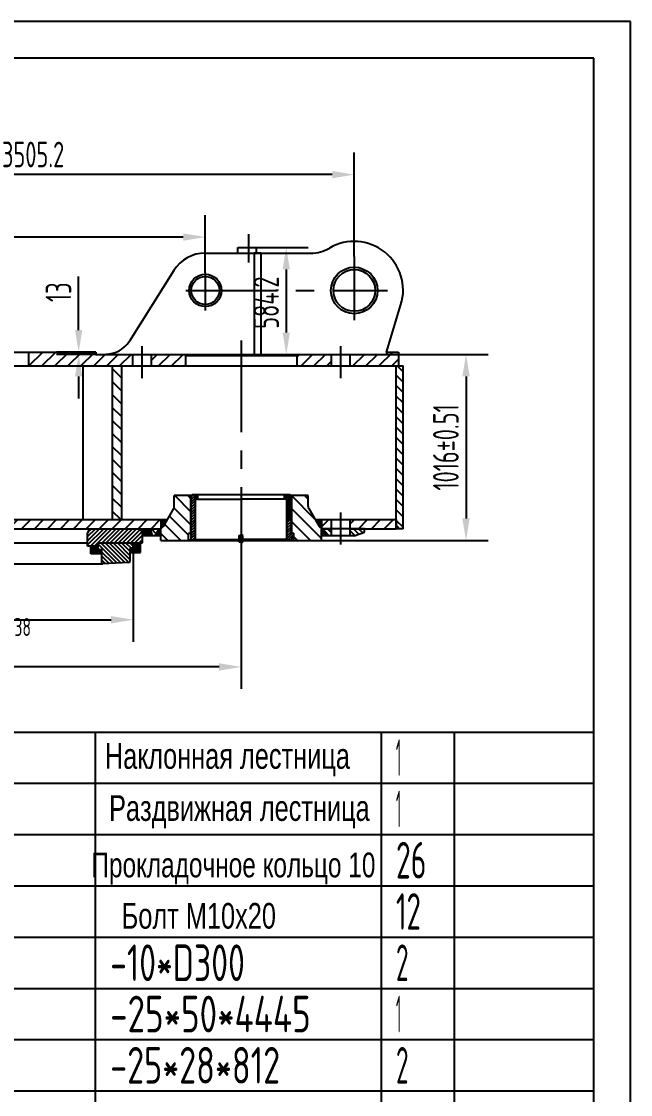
# Model space of a CAD drawing. Header units: millimetres. Extents: x 0 to 16800, y 0 to 11880.
# Drawn here: x 13476 to 16800, y 6020 to 11880 of the extents above; entities that cross this region are included whole.
import ezdxf
from ezdxf.enums import TextEntityAlignment as Align

# ---------------------------------------------------------------- set-up
doc = ezdxf.new("R2010")
doc.units = ezdxf.units.MM
doc.header["$LTSCALE"] = 400
doc.linetypes.add('F', pattern=[0.75, 0.5, -0.25])
doc.linetypes.add('G', pattern=[2, 1.25, -0.25, 0.25, -0.25])
for name, color, linetype in [('01', 7, 'Continuous'), ('02', 1, 'Continuous'), ('04', 2, 'F'), ('05', 142, 'G'), ('08', 1, 'Continuous'), ('11', 3, 'Continuous')]:
    doc.layers.add(name, color=color, linetype=linetype)
doc.styles.get("Standard").update_dxf_attribs({"font": 'isocp', "width": 0.707, "bigfont": 'intecad.shx'})
doc.dimstyles.new('INTE', dxfattribs={"dimscale": 40, "dimtxt": 3.5, "dimasz": 3, "dimexe": 3, "dimexo": 0, "dimgap": 1, "dimtad": 1, "dimdec": 1, "dimdsep": 46, "dimtxsty": 'Standard', "dimcen": 0, "dimclrd": 1, "dimclre": 1, "dimclrt": 3, "dimaunit": 1, "dimadec": 0, "dimazin": 0, "dimtfac": 1, "dimtmove": 0, "dimatfit": 0, "dimfxl": 1, "dimarcsym": 0})
pattern_1 = [(45, (4509.79, 3325.413), (-35.35534, 35.35534), [])]
pattern_2 = [(120, (20367.106, 2845.016), (8.248892, 4.7625), [])]

# ---------------------------------------------------------------- blocks, each defined once
blk = doc.blocks.new('*D9')
at = {"layer": '08', "color": 1, "lineweight": -2}
for p, q in [((14674.9, 8974.8), (14674.9, 8235.3)), ((11786.9, 8577.2), (11786.9, 8235.3)), ((14554.9, 8355.3), (11906.9, 8355.3))]:
    blk.add_line(p, q, dxfattribs=at)
at = {"layer": '08', "color": 1}
for points in [[(11906.9, 8375.3), (11906.9, 8335.3), (11786.9, 8355.3)], [(14554.9, 8375.3), (14554.9, 8335.3), (14674.9, 8355.3)]]:
    blk.add_solid(points, dxfattribs=at)
at = {"layer": 'Defpoints', "color": 0}
for p in [(14674.9, 8974.8), (11786.9, 8577.2), (11786.9, 8355.3)]:
    blk.add_point(p, dxfattribs=at)
at = {"layer": '08', "color": 3, "insert": (13230.9, 8504.4), "char_height": 140, "attachment_point": 5}
blk.add_mtext('2888.18{\\C3;\\H0.7x;\\S+0.38^  0;}', dxfattribs=at)
blk = doc.blocks.new('*D10')
at = {"layer": '08', "color": 1, "lineweight": -2}
for p, q in [((13788, 10194.9), (13788, 10488.1)), ((13881.2, 10074.9), (13668, 10074.9)), ((13881.2, 10061.9), (13668, 10061.9)), ((13788, 10061.9), (13788, 10074.9)), ((13788, 9941.9), (13788, 9821.9))]:
    blk.add_line(p, q, dxfattribs=at)
at = {"layer": '08', "color": 1}
for points in [[(13768, 10194.9), (13808, 10194.9), (13788, 10074.9)], [(13768, 9941.9), (13808, 9941.9), (13788, 10061.9)]]:
    blk.add_solid(points, dxfattribs=at)
at = {"layer": 'Defpoints', "color": 0}
for p in [(13788, 10074.9), (13881.2, 10074.9), (13881.2, 10061.9)]:
    blk.add_point(p, dxfattribs=at)
at = {"layer": '08', "color": 3, "insert": (13678, 10401.5), "char_height": 140, "attachment_point": 5, "rotation": 90}
blk.add_mtext('13', dxfattribs=at)
blk = doc.blocks.new('*D11')
at = {"layer": '08', "color": 1, "lineweight": -2}
for p, q in [((11786.9, 10506.9), (11786.9, 10822.6)), ((14479.3, 10506.9), (14479.3, 10822.6)), ((14359.3, 10702.6), (11906.9, 10702.6))]:
    blk.add_line(p, q, dxfattribs=at)
at = {"layer": '08', "color": 1}
for points in [[(11906.9, 10722.6), (11906.9, 10682.6), (11786.9, 10702.6)], [(14359.3, 10722.6), (14359.3, 10682.6), (14479.3, 10702.6)]]:
    blk.add_solid(points, dxfattribs=at)
at = {"layer": 'Defpoints', "color": 0}
for p in [(11786.9, 10702.6), (11786.9, 10506.9), (14479.3, 10506.9)]:
    blk.add_point(p, dxfattribs=at)
at = {"layer": '08', "color": 3, "insert": (13133.1, 10812.7), "char_height": 140, "attachment_point": 5}
blk.add_mtext('2692.4', dxfattribs=at)
blk = doc.blocks.new('*D12')
at = {"layer": '08', "color": 1, "lineweight": -2}
for p, q in [((11786.9, 10927.9), (11786.9, 11163.6)), ((15292.1, 10595.7), (15292.1, 11163.6)), ((15172.1, 11043.6), (11906.9, 11043.6))]:
    blk.add_line(p, q, dxfattribs=at)
at = {"layer": '08', "color": 1}
for points in [[(11906.9, 11063.6), (11906.9, 11023.6), (11786.9, 11043.6)], [(15172.1, 11063.6), (15172.1, 11023.6), (15292.1, 11043.6)]]:
    blk.add_solid(points, dxfattribs=at)
at = {"layer": 'Defpoints', "color": 0}
for p in [(11786.9, 11043.6), (11786.9, 10927.9), (15292.1, 10595.7)]:
    blk.add_point(p, dxfattribs=at)
at = {"layer": '08', "color": 3, "insert": (13539.5, 11153.6), "char_height": 140, "attachment_point": 5}
blk.add_mtext('3505.2', dxfattribs=at)
blk = doc.blocks.new('*D13')
at = {"layer": '08', "color": 1, "lineweight": -2}
for p, q in [((15468.7, 10061.9), (16022.3, 10061.9)), ((15902.3, 9941.9), (15902.3, 9165.9)), ((15112.7, 9045.9), (16022.3, 9045.9))]:
    blk.add_line(p, q, dxfattribs=at)
at = {"layer": '08', "color": 1}
for points in [[(15882.3, 9941.9), (15922.3, 9941.9), (15902.3, 10061.9)], [(15882.3, 9165.9), (15922.3, 9165.9), (15902.3, 9045.9)]]:
    blk.add_solid(points, dxfattribs=at)
at = {"layer": 'Defpoints', "color": 0}
for p in [(15468.7, 10061.9), (15112.7, 9045.9), (15902.3, 9045.9)]:
    blk.add_point(p, dxfattribs=at)
at = {"layer": '08', "color": 3, "insert": (15792.3, 9553.9), "char_height": 140, "attachment_point": 5, "rotation": 90}
blk.add_mtext('1016{\\C3;%%p0.51}', dxfattribs=at)
blk = doc.blocks.new('*D14')
at = {"layer": '08', "color": 1, "lineweight": -2}
for p, q in [((14758.9, 10645.6), (15041.1, 10645.6)), ((14921.1, 10525.6), (14921.1, 10181.4)), ((14897.4, 10061.4), (15041.1, 10061.4))]:
    blk.add_line(p, q, dxfattribs=at)
at = {"layer": '08', "color": 1}
for points in [[(14901.1, 10525.6), (14941.1, 10525.6), (14921.1, 10645.6)], [(14901.1, 10181.4), (14941.1, 10181.4), (14921.1, 10061.4)]]:
    blk.add_solid(points, dxfattribs=at)
at = {"layer": 'Defpoints', "color": 0}
for p in [(14758.9, 10645.6), (14897.4, 10061.4), (14921.1, 10061.4)]:
    blk.add_point(p, dxfattribs=at)
at = {"layer": '08', "color": 3, "insert": (14811.1, 10344.4), "char_height": 140, "attachment_point": 5, "rotation": 90}
blk.add_mtext('584.2', dxfattribs=at)
blk = doc.blocks.new('*D15')
at = {"layer": '08', "color": 1, "lineweight": -2}
for p, q in [((9488.9, 9005.9), (9488.9, 8493)), ((14084.9, 9017.1), (14084.9, 8493)), ((9608.9, 8613), (13964.9, 8613))]:
    blk.add_line(p, q, dxfattribs=at)
at = {"layer": '08', "color": 1}
for points in [[(9608.9, 8633), (9608.9, 8593), (9488.9, 8613)], [(13964.9, 8633), (13964.9, 8593), (14084.9, 8613)]]:
    blk.add_solid(points, dxfattribs=at)
at = {"layer": 'Defpoints', "color": 0}
for p in [(9488.9, 9005.9), (14084.9, 9017.1), (14084.9, 8613)]:
    blk.add_point(p, dxfattribs=at)
at = {"layer": '08', "color": 3, "insert": (11821.9, 8723), "char_height": 140, "attachment_point": 5}
blk.add_mtext('%%c4596', dxfattribs=at)
blk = doc.blocks.new('*U177')
at = {"layer": '01'}
for points in [[(415, 292), (25, 292)], [(415, 5), (415, 292)]]:
    blk.add_lwpolyline(points, dxfattribs=at)
at = {"layer": '02'}
for points in [[(420, 297), (0, 297)], [(420, 0), (420, 297)]]:
    blk.add_lwpolyline(points, dxfattribs=at)
blk = doc.blocks.new('*U192')
at = {"layer": '01'}
for p, q in [((0, -280), (0, 0)), ((4800, -280), (4800, 0))]:
    blk.add_line(p, q, dxfattribs=at)
at = {"layer": '02'}
for p, q in [((0, 0), (400, 0)), ((400, -280), (400, 0)), ((400, 0), (2080, 0)), ((2080, -280), (2080, 0)), ((2080, 0), (3640, 0)), ((3640, -280), (3640, 0)), ((3640, 0), (4040, 0)), ((4040, -280), (4040, 0)), ((4040, 0), (4800, 0))]:
    blk.add_line(p, q, dxfattribs=at)
blk = doc.blocks.new('*U193')
at = {"layer": '01'}
for p, q in [((0, -280), (0, 0)), ((4800, -280), (4800, 0))]:
    blk.add_line(p, q, dxfattribs=at)
at = {"layer": '02'}
for p, q in [((0, 0), (400, 0)), ((400, -280), (400, 0)), ((400, 0), (2080, 0)), ((2080, -280), (2080, 0)), ((2080, 0), (3640, 0)), ((3640, -280), (3640, 0)), ((3640, 0), (4040, 0)), ((4040, -280), (4040, 0)), ((4040, 0), (4800, 0))]:
    blk.add_line(p, q, dxfattribs=at)
blk = doc.blocks.new('*U194')
at = {"layer": '01'}
for p, q in [((0, -280), (0, 0)), ((4800, -280), (4800, 0))]:
    blk.add_line(p, q, dxfattribs=at)
at = {"layer": '02'}
for p, q in [((0, 0), (400, 0)), ((400, -280), (400, 0)), ((400, 0), (2080, 0)), ((2080, -280), (2080, 0)), ((2080, 0), (3640, 0)), ((3640, -280), (3640, 0)), ((3640, 0), (4040, 0)), ((4040, -280), (4040, 0)), ((4040, 0), (4800, 0))]:
    blk.add_line(p, q, dxfattribs=at)
blk = doc.blocks.new('*U195')
at = {"layer": '01'}
for p, q in [((0, -280), (0, 0)), ((4800, -280), (4800, 0))]:
    blk.add_line(p, q, dxfattribs=at)
at = {"layer": '02'}
for p, q in [((0, 0), (400, 0)), ((400, -280), (400, 0)), ((400, 0), (2080, 0)), ((2080, -280), (2080, 0)), ((2080, 0), (3640, 0)), ((3640, -280), (3640, 0)), ((3640, 0), (4040, 0)), ((4040, -280), (4040, 0)), ((4040, 0), (4800, 0))]:
    blk.add_line(p, q, dxfattribs=at)
blk = doc.blocks.new('*U196')
at = {"layer": '01'}
for p, q in [((0, -280), (0, 0)), ((4800, -280), (4800, 0))]:
    blk.add_line(p, q, dxfattribs=at)
at = {"layer": '02'}
for p, q in [((0, 0), (400, 0)), ((400, -280), (400, 0)), ((400, 0), (2080, 0)), ((2080, -280), (2080, 0)), ((2080, 0), (3640, 0)), ((3640, -280), (3640, 0)), ((3640, 0), (4040, 0)), ((4040, -280), (4040, 0)), ((4040, 0), (4800, 0))]:
    blk.add_line(p, q, dxfattribs=at)
blk = doc.blocks.new('*U197')
at = {"layer": '01'}
for p, q in [((0, -280), (0, 0)), ((4800, -280), (4800, 0))]:
    blk.add_line(p, q, dxfattribs=at)
at = {"layer": '02'}
for p, q in [((0, 0), (400, 0)), ((400, -280), (400, 0)), ((400, 0), (2080, 0)), ((2080, -280), (2080, 0)), ((2080, 0), (3640, 0)), ((3640, -280), (3640, 0)), ((3640, 0), (4040, 0)), ((4040, -280), (4040, 0)), ((4040, 0), (4800, 0))]:
    blk.add_line(p, q, dxfattribs=at)
blk = doc.blocks.new('*U198')
at = {"layer": '01'}
for p, q in [((0, -280), (0, 0)), ((4800, -280), (4800, 0))]:
    blk.add_line(p, q, dxfattribs=at)
at = {"layer": '02'}
for p, q in [((0, 0), (400, 0)), ((400, -280), (400, 0)), ((400, 0), (2080, 0)), ((2080, -280), (2080, 0)), ((2080, 0), (3640, 0)), ((3640, -280), (3640, 0)), ((3640, 0), (4040, 0)), ((4040, -280), (4040, 0)), ((4040, 0), (4800, 0))]:
    blk.add_line(p, q, dxfattribs=at)
blk = doc.blocks.new('*U199')
at = {"layer": '01'}
for p, q in [((0, -280), (0, 0)), ((0, 0), (400, 0)), ((400, 0), (2080, 0)), ((2080, 0), (3640, 0)), ((3640, 0), (4040, 0)), ((4040, 0), (4800, 0)), ((4800, -280), (4800, 0))]:
    blk.add_line(p, q, dxfattribs=at)
at = {"layer": '02'}
for p, q in [((400, -280), (400, 0)), ((2080, -280), (2080, 0)), ((3640, -280), (3640, 0)), ((4040, -280), (4040, 0))]:
    blk.add_line(p, q, dxfattribs=at)

msp = doc.modelspace()

# ---------------------------------------------------------------- hatches: boundary and pattern name
at = {"layer": '02', "linetype": 'Continuous'}
h = msp.add_hatch(dxfattribs=at)
h.set_pattern_fill('_USER', color=1, scale=50, angle=45, style=0, pattern_type=0)
h.set_pattern_definition(pattern_1)
h.paths.add_polyline_path([(8305.34, 9998.91), (8305.34, 10061.91), (8105.19, 10061.91), (8105.19, 10074.91), (7900.94, 10074.91), (7900.94, 9998.91)])
h.paths.add_polyline_path([(8406.94, 10061.91), (8406.94, 9998.91), (8594.44, 9998.91), (8594.44, 10055.91), (8588.44, 10061.91)])
h.paths.add_polyline_path([(9209.44, 10061.91), (9203.44, 10055.91), (9203.44, 9998.91), (9390.94, 9998.91), (9390.94, 10061.91)])
h.paths.add_polyline_path([(9492.54, 10061.91), (9492.54, 9998.91), (9855.94, 9998.91), (9855.94, 10074.91), (9692.69, 10074.91), (9692.69, 10061.91)])
h.paths.add_polyline_path([(11015.42, 9998.91, -0.0210096), (11059.8, 10061.91), (10923.44, 10061.91), (10923.44, 10074.91), (10465.94, 10074.91), (10465.94, 9998.91)])
h.paths.add_polyline_path([(11228.19, 9998.91), (11228.19, 10061.91), (11059.8, 10061.91, 0.0210096), (11015.42, 9998.91)])
h.paths.add_polyline_path([(12903.94, 9998.91), (12903.94, 10074.91), (12650.44, 10074.91), (12650.44, 10061.91), (12514.08, 10061.91, -0.0210096), (12558.45, 9998.91)])
h.paths.add_polyline_path([(12558.45, 9998.91, 0.0210096), (12514.08, 10061.91), (12345.69, 10061.91), (12345.69, 9998.91)])
h.paths.add_polyline_path([(14081.34, 9998.91), (14081.34, 10061.91), (13881.19, 10061.91), (13881.19, 10074.91), (13513.94, 10074.91), (13513.94, 9998.91)])
h.paths.add_polyline_path([(14370.44, 9998.91), (14370.44, 10055.91), (14364.44, 10061.91), (14182.94, 10061.91), (14182.94, 9998.91)])
h.paths.add_polyline_path([(15166.94, 9998.91), (15166.94, 10061.91), (14985.44, 10061.91), (14979.44, 10055.91), (14979.44, 9998.91)])
h.paths.add_polyline_path([(15533.94, 9998.91), (15533.94, 10074.91), (15468.69, 10074.91), (15468.69, 10061.91), (15268.54, 10061.91), (15268.54, 9998.91)])
h = msp.add_hatch(dxfattribs=at)
h.set_pattern_fill('_USER', color=1, scale=50, angle=315, style=0, pattern_type=0)
h.set_pattern_definition([(315, (4525.746, 6631.09), (35.35534, 35.35534), [])])
h.paths.add_polyline_path([(13971.44, 9159.91), (14021.44, 9159.91), (14021.44, 9998.91), (13971.44, 9998.91)])
h = msp.add_hatch(dxfattribs=at)
h.set_pattern_fill('_USER', color=1, scale=40, angle=315, style=0, pattern_type=0)
h.set_pattern_definition([(315, (4525.746, 6631.09), (28.28427, 28.28427), [])])
h.paths.add_polyline_path([(15520.94, 9128.91), (15539.94, 9109.91), (15558.94, 9109.91), (15558.94, 9998.91), (15520.94, 9998.91)])
h = msp.add_hatch(dxfattribs=at)
h.set_pattern_fill('_USER', color=1, scale=50, angle=315, style=0, pattern_type=0)
h.set_pattern_definition([(315, (4509.79, 3325.413), (35.35534, 35.35534), [])])
h.paths.add_polyline_path([(14400.94, 9290.91), (14309.81, 9290.91), (14309.81, 9233.11, -0.1316525), (14306.46, 9220.61), (14250.06, 9122.91, -0.2679492), (14238.8, 9116.41), (14236.94, 9116.41), (14236.94, 9109.91), (14237.19, 9109.91), (14237.19, 9045.91), (14384.24, 9045.91), (14387.24, 9048.91), (14387.24, 9083.91), (14399.33, 9083.91), (14400.94, 9089.91)])
h.paths.add_polyline_path([(14948.94, 9089.91), (14950.55, 9083.91), (14962.63, 9083.91), (14962.63, 9048.91), (14965.63, 9045.91), (15112.69, 9045.91), (15112.69, 9109.91), (15112.94, 9109.91), (15112.94, 9116.41), (15111.08, 9116.41, -0.2679492), (15099.82, 9122.91), (15043.41, 9220.61, -0.1316525), (15040.06, 9233.11), (15040.06, 9290.91), (14948.94, 9290.91)])
h = msp.add_hatch(dxfattribs=at)
h.set_pattern_fill('_USER', color=1, scale=10, angle=135, style=0, pattern_type=0)
h.set_pattern_definition([(45, (14324.04, 7960.781), (7.07107, -7.07107), [])])
h.paths.add_polyline_path([(14924.94, 9170.41), (14932.44, 9170.41), (14932.44, 9160.91), (14936.69, 9158.28), (14940.94, 9160.91), (14940.94, 9163.91), (14948.94, 9163.91), (14948.94, 9083.91), (14959.94, 9083.91), (14961.44, 9082.41), (14961.44, 9045.91), (14926.28, 9045.91), (14924.94, 9050.91)])
h.paths.add_polyline_path([(14940.94, 9270.91), (14942.19, 9270.91), (14942.19, 9295.91), (14942.94, 9295.91), (14948.94, 9289.91), (14948.94, 9176.91), (14940.94, 9176.91)])
h.paths.add_polyline_path([(14924.94, 9267.91, 0.4142136), (14921.94, 9270.91), (14910.94, 9270.91), (14910.94, 9295.91), (14931.19, 9295.91), (14931.19, 9270.91), (14932.44, 9270.91), (14932.44, 9170.41), (14924.94, 9170.41)])
h.paths.add_polyline_path([(14424.94, 9267.91), (14424.94, 9050.91), (14423.6, 9045.91), (14400.94, 9045.91), (14400.94, 9289.91), (14406.94, 9295.91), (14438.94, 9295.91), (14438.94, 9270.91), (14427.94, 9270.91, 0.4142136)])
h = msp.add_hatch(dxfattribs=at)
h.set_pattern_fill('_USER', color=1, scale=50, angle=45, style=0, pattern_type=0)
h.set_pattern_definition(pattern_1)
h.paths.add_polyline_path([(6655.94, 9159.91), (6655.94, 9141.91), (6655.94, 9109.91), (7010.94, 9109.91), (7010.94, 9159.91)])
h.paths.add_polyline_path([(7620.94, 9159.91), (7620.94, 9109.91), (8177.14, 9109.91, -0.0170576), (8155.55, 9159.91)])
h.paths.add_polyline_path([(8155.55, 9159.91, 0.0170576), (8177.14, 9109.91), (8305.34, 9109.91), (8305.34, 9159.91)])
h.paths.add_polyline_path([(8406.94, 9159.91), (8406.94, 9109.91), (8460.94, 9109.91), (8460.94, 9159.91)])
h.paths.add_polyline_path([(9336.94, 9159.91), (9336.94, 9109.91), (9620.74, 9109.91, 0.0170576), (9642.33, 9159.91)])
h.paths.add_polyline_path([(9642.33, 9159.91, -0.0170576), (9620.74, 9109.91), (10957.86, 9109.91, -0.0148773), (10935.98, 9159.91)])
h.paths.add_polyline_path([(11048.69, 9109.91), (11048.69, 9159.91), (10935.98, 9159.91, 0.0148773), (10957.86, 9109.91)])
h.paths.add_polyline_path([(12525.19, 9159.91), (12525.19, 9109.91), (12616.02, 9109.91, 0.0148773), (12637.9, 9159.91)])
h.paths.add_polyline_path([(12637.9, 9159.91, -0.0148773), (12616.02, 9109.91), (14236.94, 9109.91), (14236.94, 9159.91)])
h.paths.add_polyline_path([(15112.94, 9109.91), (15166.94, 9109.91), (15166.94, 9159.91), (15112.94, 9159.91)])
h.paths.add_polyline_path([(15520.94, 9109.91), (15520.94, 9159.91), (15268.54, 9159.91), (15268.54, 9109.91)])
h = msp.add_hatch(dxfattribs=at)
h.set_pattern_fill('_USER', color=1, scale=5, angle=45, style=0, double=1, pattern_type=0)
h.set_pattern_definition([(135, (19048.1315, 6631.09), (3.535534, 3.535534), []), (45, (19048.1315, 6631.09), (3.535534, -3.535534), [])])
h.paths.add_polyline_path([(14236.94, 9159.91), (14271.42, 9159.91), (14250.06, 9122.91, -0.2679492), (14238.8, 9116.41), (14236.94, 9116.41)])
h.paths.add_polyline_path([(15112.94, 9116.41), (15111.08, 9116.41, -0.2679492), (15099.82, 9122.91), (15078.46, 9159.91), (15112.94, 9159.91)])
h = msp.add_hatch(dxfattribs=at)
h.set_pattern_fill('LINE', color=1, scale=5, angle=135, style=0)
h.set_pattern_definition([(45, (20367.106, 2845.016), (11.22532, -11.22532), [])])
h.paths.add_polyline_path([(13895.19, 9033.21), (13895.19, 9015.21), (13836.94, 9015.21), (13836.94, 9087.91), (13849.94, 9109.91), (14123.44, 9109.91), (14136.44, 9087.91), (14136.44, 9033.21)])
h = msp.add_hatch(dxfattribs=at)
h.set_pattern_fill('_USER', color=1, scale=5, angle=315, style=0, double=1, pattern_type=0)
h.set_pattern_definition([(225, (19048.1315, 2474.527), (-3.535534, 3.535534), []), (135, (19048.1315, 2474.527), (3.535534, 3.535534), [])])
h.paths.add_polyline_path([(14136.44, 9071.91), (14136.44, 9087.91), (14123.44, 9109.91), (14180.94, 9109.91), (14191.12, 9071.91)])
h = msp.add_hatch(dxfattribs=at)
h.set_pattern_fill('_USER', color=1, scale=20, angle=45, style=0, pattern_type=0)
h.set_pattern_definition([(135, (19064.086, 3325.413), (14.142136, 14.142136), [])])
h.paths.add_polyline_path([(15347.94, 9109.91), (15347.94, 9090.91), (15290.94, 9071.91), (15268.54, 9071.91), (15268.54, 9109.91)])
h.paths.add_polyline_path([(15166.94, 9109.91), (15166.94, 9071.91), (15144.38, 9071.91), (15122.44, 9109.91)])
h.paths.add_polyline_path([(14180.94, 9109.91), (14227.44, 9109.91), (14205.5, 9071.91), (14191.12, 9071.91)])
h = msp.add_hatch(dxfattribs=at)
h.set_pattern_fill('_USER', color=1, scale=5, angle=315, style=0, double=1, pattern_type=0)
h.set_pattern_definition([(225, (19048.1315, 6631.09), (-3.535534, 3.535534), []), (135, (19048.1315, 6631.09), (3.535534, 3.535534), [])])
h.paths.add_polyline_path([(15144.38, 9071.91), (15112.69, 9071.91), (15112.69, 9109.91), (15122.44, 9109.91)])
h.paths.add_polyline_path([(14227.44, 9109.91), (14237.19, 9109.91), (14237.19, 9071.91), (14205.5, 9071.91)])
h = msp.add_hatch(dxfattribs=at)
h.set_pattern_fill('_USER', color=1, scale=5, angle=315, style=0, double=1, pattern_type=0)
h.set_pattern_definition([(315, (4509.792, 3325.413), (3.535534, 3.535534), []), (45, (4509.792, 3325.413), (-3.535534, 3.535534), [])])
h.paths.add_polyline_path([(15520.94, 9109.91), (15539.94, 9109.91), (15520.94, 9128.91)])
h = msp.add_hatch(dxfattribs=at)
h.set_pattern_fill('LINE', color=1, scale=5, angle=45, style=0)
h.set_pattern_definition([(135, (20367.106, 2845.016), (11.22532, 11.22532), [])])
h.paths.add_polyline_path([(14060.5, 8926.33, 0.397722), (14069.94, 8936.31), (14069.94, 9002.21, -0.4142136), (14072.94, 9005.21), (14084.94, 9005.21), (14084.94, 9033.21), (13895.19, 9033.21), (13895.19, 8995.21), (13913.19, 8995.21, -0.4142136), (13915.19, 8993.21), (13915.19, 8923.38, 0.4308997), (13920.47, 8918.39)])
h = msp.add_hatch(dxfattribs=at)
h.set_pattern_fill('LINE', color=1, scale=3, angle=60, style=0)
h.set_pattern_definition(pattern_2)
h.paths.add_polyline_path([(14124.94, 8980.21), (14124.94, 9033.21), (14084.94, 9033.21), (14084.94, 9005.21), (14073.94, 9005.21), (14070.94, 9002.21), (14070.94, 8980.21)])
h = msp.add_hatch(dxfattribs=at)
h.set_pattern_fill('LINE', color=1, scale=3, angle=60, style=0)
h.set_pattern_definition(pattern_2)
h.paths.add_polyline_path([(13855.19, 8973.21), (13855.19, 9015.21), (13895.19, 9015.21), (13895.19, 8995.21), (13910.24, 8995.21), (13911.19, 8995.21), (13914.19, 8992.21), (13914.19, 8973.21)])

# ---------------------------------------------------------------- linework, layer by layer
for p, q in [((14400.94, 9289.91), (14406.94, 9295.91)), ((14400.94, 9289.91), (14400.94, 9045.91)), ((14942.94, 9295.91), (14406.94, 9295.91)), ((14910.94, 9270.91), (14910.94, 9295.91)), ((14931.19, 9295.91), (14931.19, 9270.91)), ((14942.19, 9270.91), (14931.19, 9270.91)), ((14932.44, 9160.91), (14932.44, 9270.91)), ((14940.94, 9160.91), (14940.94, 9270.91)), ((14942.19, 9295.91), (14942.19, 9270.91)), ((14942.94, 9295.91), (14948.94, 9289.91)), ((14940.94, 9160.91), (14932.44, 9160.91)), ((14936.69, 9158.28), (14932.44, 9160.91)), ((14936.69, 9158.28), (14940.94, 9160.91)), ((14948.94, 9176.91), (14940.94, 9176.91)), ((14948.94, 9163.91), (14940.94, 9163.91)), ((14961.43, 9083.91), (14948.94, 9083.91)), ((14961.44, 9045.91), (14400.94, 9045.91)), ((14924.94, 9050.91), (14674.94, 9050.91)), ((14926.28, 9045.91), (14924.94, 9050.91)), ((13895.19, 9015.21), (13836.94, 9015.21)), ((14070.94, 8980.21), (14124.94, 8980.21))]:
    msp.add_line(p, q)
at = {"layer": '01'}
for p, q in [((14478.94, 10614.91), (15055.16, 10614.91)), ((14656.94, 10614.91), (14656.94, 10645.61)), ((14656.94, 10645.61), (14758.94, 10645.61)), ((14745.94, 10614.91), (14745.94, 10061.41)), ((14783.94, 10614.91), (14745.94, 10614.91)), ((14758.94, 10614.91), (14758.94, 10645.61)), ((14783.94, 10061.41), (14783.94, 10614.91)), ((15468.17, 10074.91), (15547.29, 10333.9)), ((13881.19, 10074.91), (13881.19, 10061.91)), ((13881.19, 10061.91), (15468.69, 10061.91)), ((13935.94, 10062.91), (13935.94, 10061.41)), ((14081.34, 10061.91), (14081.34, 9998.91)), ((14182.94, 10061.91), (14182.94, 9998.91)), ((14364.44, 10061.91), (14370.44, 10055.91)), ((14370.44, 10055.91), (14979.44, 10055.91)), ((14370.44, 10055.91), (14370.44, 9999.41)), ((14985.44, 10061.91), (14979.44, 10055.91)), ((14979.44, 10055.91), (14979.44, 9999.41)), ((15166.94, 10061.91), (15166.94, 9998.91)), ((15268.54, 10061.91), (15268.54, 9998.91)), ((15468.69, 10074.91), (15468.69, 10061.91)), ((12345.69, 9998.91), (15533.94, 9998.91)), ((13810.93, 9998.91), (13810.93, 9159.91)), ((13971.44, 9998.91), (13971.44, 9159.91)), ((14021.44, 9998.91), (14021.44, 9159.91)), ((15520.94, 9109.91), (15520.94, 9998.91)), ((15520.94, 9998.91), (15558.94, 9998.91)), ((15558.94, 9109.91), (15558.94, 9998.91)), ((14401.94, 9290.91), (14309.81, 9290.91)), ((14309.81, 9233.11), (14309.81, 9290.91)), ((15040.06, 9290.91), (14947.94, 9290.91)), ((15040.06, 9233.11), (15040.06, 9290.91)), ((14306.46, 9220.61), (14250.06, 9122.91)), ((15043.41, 9220.61), (15099.82, 9122.91)), ((12523.44, 9159.91), (14271.42, 9159.91)), ((14236.94, 9159.91), (14236.94, 9109.91)), ((14236.94, 9159.91), (14236.94, 9109.91)), ((15078.46, 9159.91), (15520.94, 9159.91)), ((15112.94, 9159.91), (15112.94, 9109.91)), ((15112.94, 9159.91), (15112.94, 9109.91)), ((15112.94, 9159.91), (15112.94, 9109.91)), ((15166.94, 9159.91), (15166.94, 9071.91)), ((15268.54, 9159.91), (15268.54, 9071.91)), ((15520.94, 9159.91), (15520.94, 9109.91)), ((9336.69, 9109.91), (14237.19, 9109.91)), ((13849.94, 9109.91), (13836.94, 9087.91)), ((13836.94, 9015.21), (13836.94, 9087.91)), ((14123.44, 9109.91), (14136.44, 9087.91)), ((14136.44, 9033.21), (14136.44, 9087.91)), ((14191.12, 9071.91), (14180.94, 9109.91)), ((14205.5, 9071.91), (14227.44, 9109.91)), ((14238.8, 9116.41), (14236.94, 9116.41)), ((14237.19, 9045.91), (14237.19, 9109.91)), ((14399.33, 9083.91), (14388.44, 9083.91)), ((15111.08, 9116.41), (15112.94, 9116.41)), ((15347.94, 9109.91), (15112.69, 9109.91)), ((15112.69, 9109.91), (15166.94, 9109.91)), ((15112.69, 9045.91), (15112.69, 9109.91)), ((15144.38, 9071.91), (15122.44, 9109.91)), ((15268.54, 9109.91), (15520.94, 9109.91)), ((15290.94, 9071.91), (15347.94, 9090.91)), ((15347.94, 9090.91), (15347.94, 9109.91)), ((15520.94, 9128.91), (15539.94, 9109.91)), ((15558.94, 9109.91), (15520.94, 9109.91)), ((11786.94, 9033.21), (13836.94, 9033.21)), ((13898.19, 9033.21), (13895.19, 9030.21)), ((13895.19, 8995.21), (13895.19, 9030.21)), ((13898.19, 9033.21), (14136.44, 9033.21)), ((14237.19, 9071.91), (14191.12, 9071.91)), ((14237.19, 9045.91), (15112.69, 9045.91)), ((14664.94, 9039.12), (14664.94, 9045.91)), ((14664.94, 9039.12), (14674.94, 9039.12)), ((14666.94, 9037.12), (14664.94, 9039.12)), ((14674.94, 9037.12), (14666.94, 9037.12)), ((14684.94, 9039.12), (14674.94, 9039.12)), ((14674.94, 9037.12), (14682.94, 9037.12)), ((14682.94, 9037.12), (14684.94, 9039.12)), ((14684.94, 9039.12), (14684.94, 9045.91)), ((15290.94, 9071.91), (15112.69, 9071.91)), ((13855.19, 8973.21), (13855.19, 9015.21)), ((13914.19, 8973.21), (13855.19, 8973.21)), ((13910.24, 8995.21), (13895.14, 8995.21)), ((13905.29, 8995.21), (13895.14, 8995.21)), ((11786.94, 8918.38), (13920.19, 8918.38)), ((14060.5, 8926.33), (13920.47, 8918.39))]:
    msp.add_line(p, q, dxfattribs=at)
at = {"layer": '01', "color": 7, "linetype": 'Continuous'}
for p, q in [((14307.04, 10519.9), (14064.65, 10134.05)), ((12650.44, 10074.91), (13881.19, 10074.91)), ((13513.94, 10074.91), (13513.94, 9998.91)), ((15468.17, 10074.91), (15533.94, 10074.91)), ((15533.94, 10074.91), (15533.94, 9998.91)), ((14400.94, 9089.91), (14400.94, 9290.91)), ((14424.94, 9050.91), (14424.94, 9267.91)), ((14427.94, 9270.91), (14674.94, 9270.91)), ((14438.94, 9270.91), (14438.94, 9295.91)), ((14921.94, 9270.91), (14674.94, 9270.91)), ((14924.94, 9050.91), (14924.94, 9267.91)), ((14948.94, 9089.91), (14948.94, 9290.91)), ((14948.94, 9289.91), (14948.94, 9083.91)), ((14387.24, 9048.91), (14387.24, 9082.71)), ((14399.33, 9083.91), (14400.94, 9089.91)), ((14950.55, 9083.91), (14948.94, 9089.91)), ((14959.94, 9083.91), (14961.44, 9082.41)), ((14962.63, 9048.91), (14962.63, 9082.71)), ((14084.94, 9005.21), (14084.94, 9033.21)), ((14124.94, 8980.21), (14124.94, 9033.21)), ((14387.24, 9048.91), (14384.24, 9045.91)), ((14387.24, 9048.91), (14400.94, 9048.91)), ((14423.6, 9045.91), (14424.94, 9050.91)), ((14424.94, 9050.91), (14674.94, 9050.91)), ((14961.44, 9082.41), (14961.44, 9045.91)), ((14961.44, 9048.91), (14962.63, 9048.91)), ((14962.63, 9048.91), (14965.63, 9045.91)), ((13895.19, 8995.21), (13913.19, 8995.21)), ((13914.19, 8992.21), (13911.19, 8995.21)), ((13914.19, 8973.21), (13914.19, 8992.21)), ((13915.19, 8923.38), (13915.19, 8993.21)), ((14069.94, 8936.31), (14069.94, 9002.21)), ((14073.94, 9005.21), (14070.94, 9002.21)), ((14070.94, 8980.21), (14070.94, 9002.21)), ((14072.94, 9005.21), (14084.94, 9005.21))]:
    msp.add_line(p, q, dxfattribs=at)
at = {"layer": '01'}
for centre, radius in [((14479.34, 10411.21), 88.5), ((15292.14, 10411.21), 127), ((15292.14, 10411.21), 114), ((14479.34, 10411.21), 76.5)]:
    msp.add_circle(centre, radius, dxfattribs=at)
for centre, radius, start, end in [((15291.94, 10411.91), 267, 343.011692, 120.25065), ((14478.94, 10411.91), 203, 90, 147.862056), ((15055.16, 10817.91), 203, 270, 300.25065), ((13935.94, 10214.91), 152, 270, 327.862056), ((14284.81, 9233.11), 25, 330, 0), ((15065.06, 9233.11), 25, 180, 210), ((14238.8, 9129.41), 13, 270, 330), ((15111.08, 9129.41), 13, 210, 270), ((13898.19, 9030.21), 3, 90, 180), ((14059.94, 8936.31), 10, 273.244791, 0)]:
    msp.add_arc(centre, radius, start, end, dxfattribs=at)
at = {"layer": '01', "color": 7, "linetype": 'Continuous'}
for centre, radius, start, end in [((14427.94, 9267.91), 3, 90, 180), ((14921.94, 9267.91), 3, 0, 90), ((14388.44, 9082.71), 1.2, 90, 180), ((14961.43, 9082.71), 1.2, 0, 90), ((13913.19, 8993.21), 2, 0, 90), ((14072.94, 9002.21), 3, 90, 180), ((13920.19, 8923.38), 5, 180, 273.244791)]:
    msp.add_arc(centre, radius, start, end, dxfattribs=at)
at = {"layer": '02', "color": 1, "linetype": 'Continuous'}
msp.add_line((14191.12, 9071.91), (14136.44, 9071.91), dxfattribs=at)
at = {"layer": '02'}
for p, q in [((14666.94, 9037.12), (14666.94, 9045.91)), ((14682.94, 9037.12), (14682.94, 9045.91))]:
    msp.add_line(p, q, dxfattribs=at)
at = {"layer": '04', "color": 2, "linetype": 'F'}
for p, q in [((14664.94, 9072.79), (14672.44, 9077.12)), ((14664.94, 9045.91), (14664.94, 9072.79)), ((14664.94, 9072.79), (14674.94, 9072.79)), ((14666.94, 9045.91), (14666.94, 9072.79)), ((14672.44, 9077.12), (14674.94, 9077.12)), ((14677.44, 9077.12), (14674.94, 9077.12)), ((14684.94, 9072.79), (14674.94, 9072.79)), ((14684.94, 9072.79), (14677.44, 9077.12)), ((14682.94, 9045.91), (14682.94, 9072.79)), ((14684.94, 9045.91), (14684.94, 9072.79))]:
    msp.add_line(p, q, dxfattribs=at)
at = {"layer": '05', "color": 4, "linetype": 'G'}
for p, q in [((14714.34, 10718.91), (14714.34, 10563.16)), ((15292.14, 10596.19), (15292.14, 10248.98)), ((14479.34, 10507.35), (14479.34, 10302.54)), ((14373.62, 10411.21), (15474.07, 10411.21)), ((14674.94, 10137.51), (14674.94, 8963.27)), ((14132.14, 10106.27), (14132.14, 9931.52)), ((15217.74, 10106.27), (15217.74, 9931.52)), ((14936.69, 9154.43), (14936.69, 9300.57)), ((14954.45, 9170.41), (14918.14, 9170.41)), ((15217.74, 9199.34), (15217.74, 9024.58))]:
    msp.add_line(p, q, dxfattribs=at)
at = {"layer": '05'}
msp.add_line((14674.94, 9034.81), (14674.94, 9078.38), dxfattribs=at)

# ---------------------------------------------------------------- block references
at = {"layer": '04', "xscale": 40, "yscale": 40, "zscale": 40}
msp.add_blockref('*U177', (0, 0), dxfattribs=at)
at = {"layer": '04'}
for name, p in [('*U199', (11800, 8000)), ('*U198', (11800, 7720)), ('*U197', (11800, 7440)), ('*U196', (11800, 7160)), ('*U195', (11800, 6880)), ('*U194', (11800, 6600)), ('*U193', (11800, 6320)), ('*U192', (11800, 6040))]:
    msp.add_blockref(name, p, dxfattribs=at)

# ---------------------------------------------------------------- texts
at = {"layer": '04', "attachment_point": 1}
for s, insert, char_height in [('{\\fArial|b0|i0|c204|p34;\\C3;Наклонная лестница}', (13931.03, 7939.07), 140), ('{\\fArial|b0|i0|c204|p34;\\C3;Раздвижная лестница}', (13953.99, 7654.68), 140), ('{\\fArial|b0|i0|c204|p34;\\C3;Прокладочное кольцо 10}', (13857.6, 7341.52), 135), ('{\\fArial|b0|i0|c204|p34;\\C3;Болт М10х20}', (14022.87, 7066.3), 140)]:
    msp.add_mtext(s, dxfattribs=dict(at, insert=insert, char_height=char_height))
at = {"layer": '11'}
for s, width, p, p2 in [('1', 0.404, (15520, 7760), (15548.28, 7760)), ('1', 0.404, (15520, 7480), (15548.28, 7480)), ('26', 0.639213, (15520, 7200), (15686.15, 7200)), ('12', 0.611465, (15520, 6920), (15655.75, 6920)), ('-10*D300', 0.68718, (13960, 6640), (14695.39, 6640)), ('2', 0.562593, (15520, 6640), (15588.64, 6640)), ('-25*50*4445', 0.693561, (13960, 6360), (15054.64, 6360)), ('1', 0.404, (15520, 6360), (15548.28, 6360)), ('-25*28*812', 0.691195, (13960, 6080), (14887.59, 6080)), ('2', 0.562593, (15520, 6080), (15588.64, 6080))]:
    msp.add_text(s, height=200, dxfattribs=dict(at, width=width)).set_placement(p, p2, align=Align.FIT)

# ---------------------------------------------------------------- dimensions: what is measured, and where the dimension line sits
at = {"layer": '08'}
for base, p1, p2, picture, middle in [((11786.94, 11043.58), (15292.14, 10595.69), (11786.94, 10927.88), '*D12', (13539.54, 11153.59)), ((11786.94, 10702.63), (14479.34, 10506.85), (11786.94, 10506.85), '*D11', (13133.14, 10812.68))]:
    dim = msp.add_linear_dim(base=base, p1=p1, p2=p2, dimstyle='INTE', dxfattribs=at)
    dim.commit()
    dim.dimension.update_dxf_attribs({"geometry": picture, "text_midpoint": middle})
dim = msp.add_linear_dim(base=(14921.14, 10061.41), p1=(14758.94, 10645.61), p2=(14897.38, 10061.41), angle=90, dimstyle='INTE', dxfattribs=at)
dim.commit()
dim.dimension.update_dxf_attribs({"geometry": '*D14', "text_midpoint": (14921.14, 10344.38), "dimtype": 160})
dim = msp.add_linear_dim(base=(13788.03, 10074.91), p1=(13881.19, 10061.91), p2=(13881.19, 10074.91), angle=90, dimstyle='INTE', override={"dimdec": 0, "dimtdec": 0}, dxfattribs=at)
dim.commit()
dim.dimension.update_dxf_attribs({"geometry": '*D10', "text_midpoint": (13678.03, 10401.5)})
for base, p1, p2, angle, text, picture, middle in [((15902.27, 9045.91), (15468.69, 10061.91), (15112.69, 9045.91), 90, '1016{\\C3;%%p0.51}', '*D13', (15792.27, 9553.91)), ((11786.94, 8355.3), (14674.94, 8974.77), (11786.94, 8577.19), 180, '2888.18{\\C3;\\H0.7x;\\S+0.38^  0;}', '*D9', (13230.94, 8504.35))]:
    dim = msp.add_linear_dim(base=base, p1=p1, p2=p2, angle=angle, text=text, dimstyle='INTE', dxfattribs=at)
    dim.commit()
    dim.dimension.update_dxf_attribs({"geometry": picture, "text_midpoint": middle})
dim = msp.add_linear_dim(base=(14084.94, 8612.96), p1=(9488.94, 9005.95), p2=(14084.94, 9017.08), text='%%c<>', dimstyle='INTE', dxfattribs=at)
dim.commit()
dim.dimension.update_dxf_attribs({"geometry": '*D15', "text_midpoint": (11821.94, 8612.96), "dimtype": 160})

doc.saveas('drawing.dxf')
